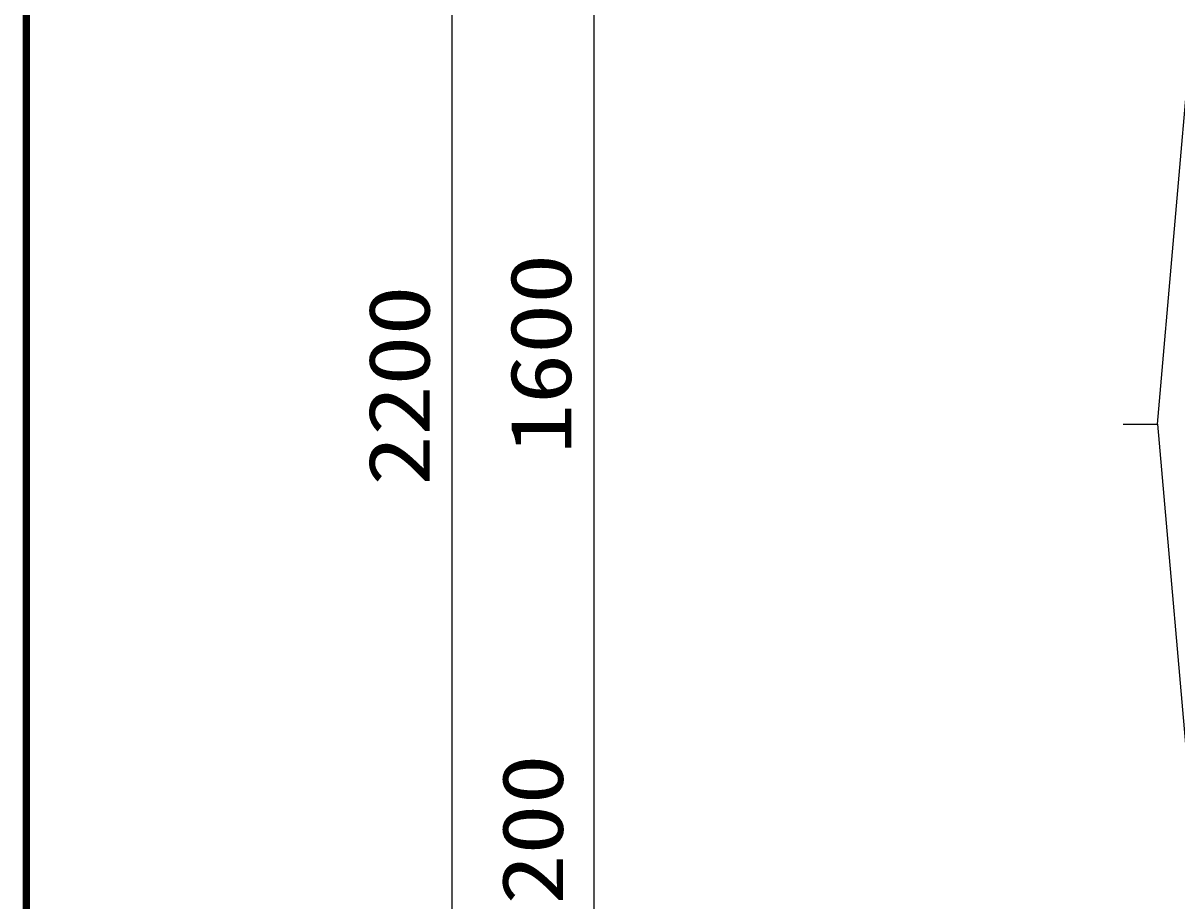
# Model space of a CAD drawing. Units: millimetres, scale not verified. Extents: x -8093 to 8093, y -5792 to 5792.
# Drawn here: x -8093 to -6463, y -3073 to -1833 of the extents above; entities that cross this region are included whole.
import ezdxf
from ezdxf.enums import TextEntityAlignment as Align

# ---------------------------------------------------------------- set-up
doc = ezdxf.new("R2010")
doc.units = ezdxf.units.MM
doc.header["$LTSCALE"] = 30
for name, color, linetype, lineweight in [('0-0_Axis_waku', 7, 'Continuous', 25), ('0-1_00クル-フ-0躯体', 3, 'Continuous', 25), ('0-3_00クル-フ-6寸法', 132, 'Continuous', 25)]:
    doc.layers.add(name, color=color, linetype=linetype, lineweight=lineweight)
doc.styles.add('ＭＳ ゴシック', font='')
doc.styles.get('ＭＳ ゴシック').set_extended_font_data('MS Gothic')

msp = doc.modelspace()

# ---------------------------------------------------------------- linework, layer by layer
at = {"layer": '0-0_Axis_waku'}
for p, q in [((-8093.4, 5792.4), (-8093.4, -5792.4)), ((-8092.8, 5791.8), (-8092.8, -5791.8)), ((-8092.2, 5791.2), (-8092.2, -5791.2)), ((-8091.6, 5790.6), (-8091.6, -5790.6)), ((-8091, 5790), (-8091, -5790)), ((-8090.4, 5789.4), (-8090.4, -5789.4)), ((-8089.8, 5788.8), (-8089.8, -5788.8)), ((-8089.2, 5788.2), (-8089.2, -5788.2)), ((-8088.6, 5787.6), (-8088.6, -5787.6)), ((-8088, 5787), (-8088, -5787)), ((-8087.4, 5786.4), (-8087.4, -5786.4)), ((-8086.8, 5785.8), (-8086.8, -5785.8)), ((-8086.2, 5785.2), (-8086.2, -5785.2)), ((-8085.6, 5784.6), (-8085.6, -5784.6)), ((-8085, 5784), (-8085, -5784))]:
    msp.add_line(p, q, dxfattribs=at)
at = {"layer": '0-1_00クル-フ-0躯体'}
for p, q in [((-6490.75, -2399.23), (-6442.49, -1847.62)), ((-6539.29, -2399.23), (-6490.75, -2399.23)), ((-6490.75, -2399.23), (-6443.22, -2942.49))]:
    msp.add_line(p, q, dxfattribs=at)
at = {"layer": '0-3_00クル-フ-6寸法', "color": 4}
for p, q in [((-7487.17, -3449.23), (-7487.17, -1249.23)), ((-7287.17, -1499.23), (-7287.17, -3099.23))]:
    msp.add_line(p, q, dxfattribs=at)

# ---------------------------------------------------------------- texts
at = {"layer": '0-3_00クル-フ-6寸法', "color": 3, "style": 'ＭＳ ゴシック', "width": 1.2}
for s, p in [('1600', (-7293.02, -2441.52)), ('2200', (-7493.02, -2486.37)), ('200', (-7304.56, -3078.05))]:
    msp.add_text(s, height=86.66, rotation=90, dxfattribs=at).set_placement(p, align=Align.BOTTOM_LEFT)

doc.saveas('drawing.dxf')
